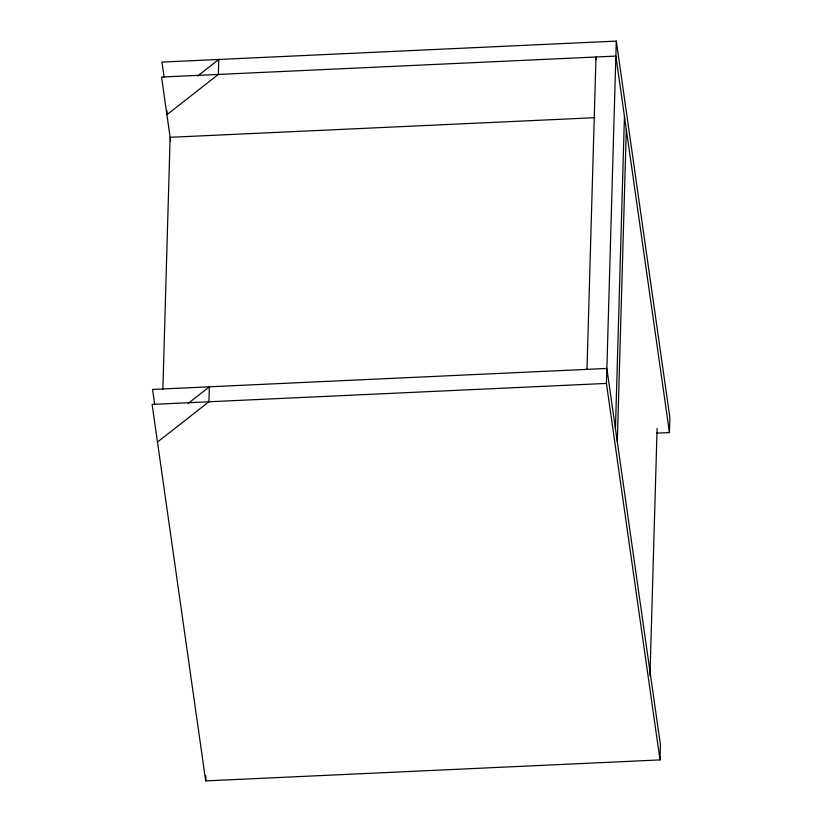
<?xml version="1.0" encoding="UTF-8"?>
<svg xmlns="http://www.w3.org/2000/svg" width="822" height="822" viewBox="0 0 822 822"><rect width="100%" height="100%" fill="white"/><g stroke="black" fill="none" stroke-linecap="round" stroke-linejoin="round"><path stroke-width="1.23" d="M167.02 110.97L166.907 114.71L218.344 74.442L218.775 59.461L197.588 76.045M162.859 389.494L170.123 137.305L595.005 117.68M154.711 404.64L152.553 389.423L606.862 368.441L660.446 744.938L660.015 759.908L205.706 780.9L205.849 775.906M586.99 369.355L595.991 56.995L596.351 59.503M660.015 759.908L606.431 383.412L616.294 41.1L161.985 62.092L164.143 77.299M615.442 428.673L624.443 116.313M617.312 441.856L626.313 129.496M649.966 675.869L657.097 428.437M656.655 433.163L669.447 432.578L669.879 417.597L616.294 41.1M188.156 403.386L209.343 386.802L208.911 401.773L157.475 442.051M606.431 383.412L152.121 404.403L205.706 780.9M669.447 432.578L615.863 56.081L161.554 77.062L170.637 140.901"/></g></svg>
